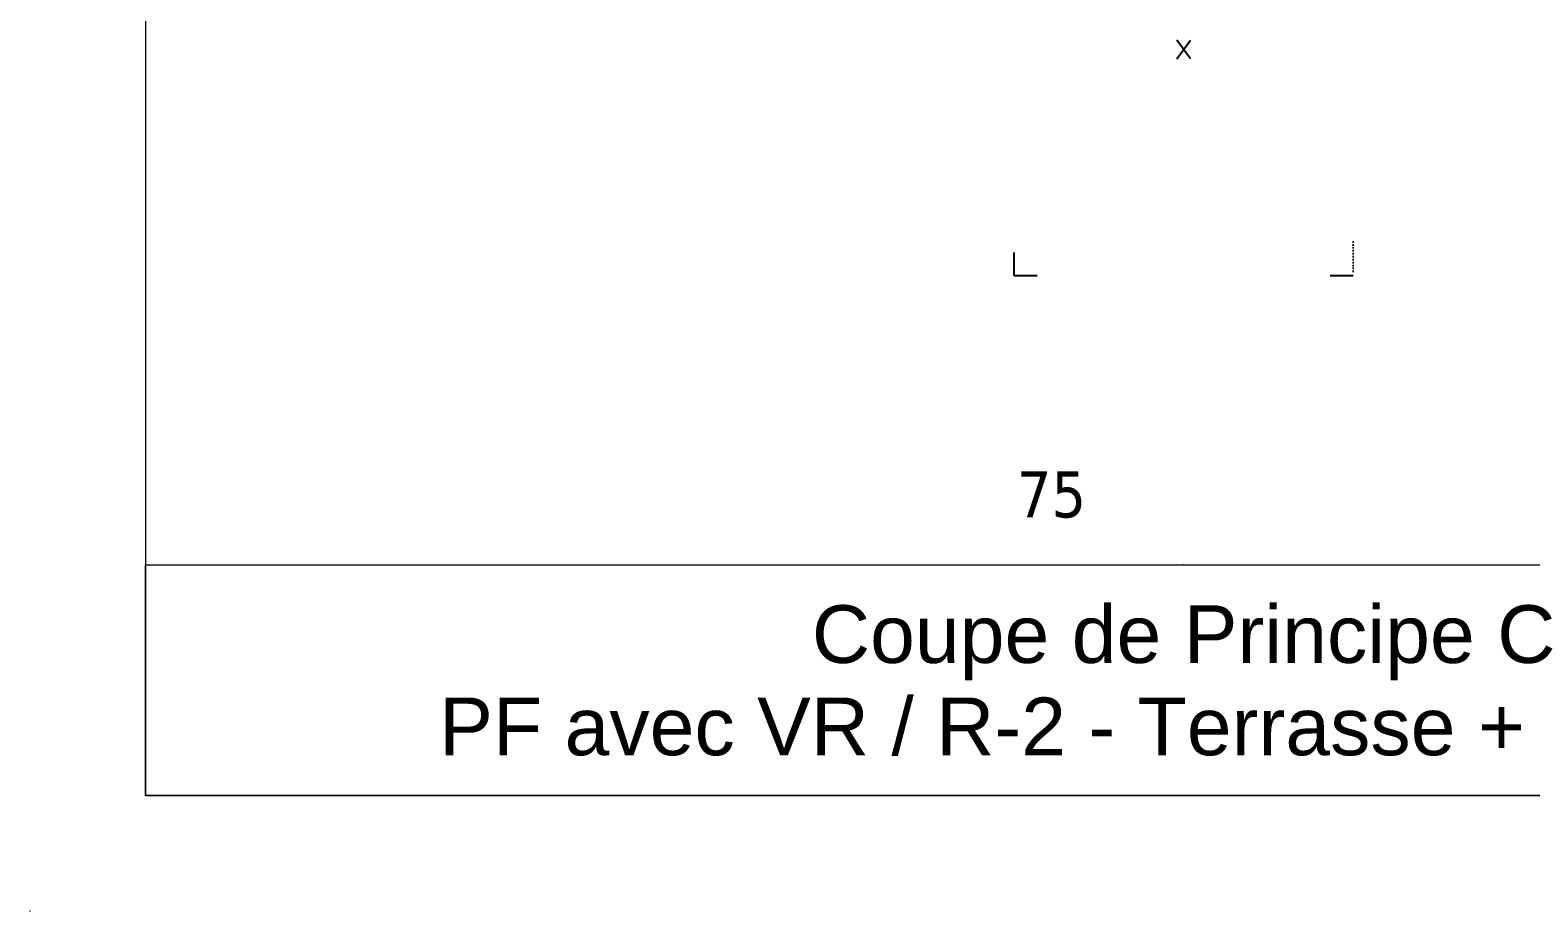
# Model space of a CAD drawing. Header units: millimetres. Extents: x -20000 to 230000, y -17405 to 25402.
# Drawn here: x 20000 to 26501, y -10000 to -6182 of the extents above; entities that cross this region are included whole.
import ezdxf
from ezdxf.enums import TextEntityAlignment as Align

# ---------------------------------------------------------------- set-up
doc = ezdxf.new("R2010")
doc.units = ezdxf.units.MM
doc.header["$PDMODE"] = 35
doc.header["$PDSIZE"] = 0.5
doc.linetypes.add('POINTILLE', pattern=[6.35, 0, -6.35])
doc.layers.get('0').update_dxf_attribs({"lineweight": 13})
doc.layers.get('Defpoints').update_dxf_attribs({"true_color": 0xc2a584})
doc.layers.add('0 - 1 (validé)', color=3, linetype='Continuous', lineweight=13)
doc.layers.add('1 - Texte', color=7, linetype='Continuous', lineweight=13)
for name, color, linetype, lineweight, plot in [('0 - Trame', 1, 'Continuous', 0, False), ('Intouchable', 252, 'Continuous', 13, False), ('Non visible', 163, 'Continuous', 25, False)]:
    doc.layers.add(name, color=color, linetype=linetype, lineweight=lineweight, plot=plot)
doc.styles.get("Standard").update_dxf_attribs({"font": 'ARIALUNI.TTF'})
doc.styles.add('Texte Poralu', font='tahomabd.ttf')

# ---------------------------------------------------------------- blocks, each defined once
blk = doc.blocks.new('Cadre Coupe_Elev')
for p in [(2000, 1500), (3500, 1500), (5000, 1500), (6500, 1500), (2000, 500), (3500, 500), (5000, 500), (6500, 500)]:
    blk.add_point(p)
at = {"layer": '0 - Trame'}
for points in [[(500, 500), (9500, 500), (9500, 9500), (500, 9500)], [(500, 1500), (9500, 1500), (9500, 500), (500, 500)]]:
    blk.add_lwpolyline(points, close=True, dxfattribs=at)
for p in [(0, 0), (10000, 0)]:
    blk.add_point(p, dxfattribs=at)
at = {"layer": 'Defpoints'}
for p in [(5000, 3733.5), (5000, 1200), (5000, 1000), (5000, 800)]:
    blk.add_point(p, dxfattribs=at)
at = {"color": 7}
blk.add_attdef('REPERE_1', text='', height=300, dxfattribs=at).set_placement((1000, 9000), align=Align.MIDDLE_CENTER)
at = {"layer": '1 - Texte', "color": 7}
for tag, p in [('DEFINITION1', (5000, 1200)), ('DEFINITION2', (5000, 800))]:
    blk.add_attdef(tag, text='', height=250, dxfattribs=at).set_placement(p, align=Align.MIDDLE_CENTER)
at = {"layer": 'Non visible', "style": 'Texte Poralu'}
for p in [(5447.1, 4905.8), (5447.1, 4605.8)]:
    blk.add_attdef('REPERE_2', text='', height=35, dxfattribs=at).set_placement(p, align=Align.MIDDLE_LEFT)
blk = doc.blocks.new('Cadre centrage dessin')
at = {"layer": 'Defpoints'}
for p, q in [((-682.5, 906.5), (-582.5, 906.5)), ((-682.5, 806.5), (-682.5, 906.5)), ((582.5, 906.5), (682.5, 906.5)), ((682.5, 906.5), (682.5, 806.5)), ((-30.1, -39.9), (30.1, 39.9)), ((30.1, -39.9), (-30.1, 39.9)), ((-682.5, -906.5), (-682.5, -806.5)), ((682.5, -806.5), (682.5, -906.5)), ((-582.5, -906.5), (-682.5, -906.5)), ((682.5, -906.5), (582.5, -906.5)), ((-735, -1016.5), (-635, -1016.5)), ((-735, -1116.5), (-735, -1016.5)), ((635, -1016.5), (735, -1016.5)), ((735, -1016.5), (735, -1116.5)), ((-30, -2036.5), (30, -1956.5)), ((30, -2036.5), (-30, -1956.5)), ((-735, -2976.5), (-735, -2876.5)), ((-635, -2976.5), (-735, -2976.5)), ((735, -2976.5), (635, -2976.5))]:
    blk.add_line(p, q, dxfattribs=at)
at = {"layer": 'Defpoints', "linetype": 'POINTILLE', "ltscale": 2}
for p, q in [((682.5, -906.5), (682.5, -906.5)), ((682.5, -906.5), (682.5, -906.5)), ((735, -2829.5), (735, -2829.5)), ((735, -2829.5), (735, -2976.5))]:
    blk.add_line(p, q, dxfattribs=at)
blk = doc.blocks.new('Rep coupe')
at = {"style": 'Texte Poralu'}
blk.add_attdef('REPERE', text='', height=30, dxfattribs=at).set_placement((-5222.9, -3194.2), align=Align.MIDDLE_LEFT)

msp = doc.modelspace()

# ---------------------------------------------------------------- block references
at = {"layer": '0 - 1 (validé)'}
msp.add_blockref('Cadre Coupe_Elev', (10000, -10000), dxfattribs=at)
ref = msp.add_blockref('Cadre Coupe_Elev', (20000, -10000), dxfattribs=at)
ref.add_attrib('DEFINITION1', 'Coupe de Principe C', dxfattribs={"layer": '1 - Texte', "color": 7, "height": 250}).set_placement((25000, -8800), align=Align.MIDDLE_CENTER)
ref.add_attrib('DEFINITION2', 'PF avec VR / R-2 - Terrasse + Etanchéité', dxfattribs={"layer": '1 - Texte', "color": 7, "height": 250}).set_placement((25000, -9200), align=Align.MIDDLE_CENTER)
at = {"layer": 'Intouchable'}
msp.add_blockref('Cadre centrage dessin', (25000, -4270), dxfattribs=at)
at = {"layer": 'Non visible'}
ref = msp.add_blockref('Rep coupe', (29500, -9500), dxfattribs=at)
ref.add_attrib('REPERE', '75', dxfattribs={"layer": '0', "height": 200, "style": 'Texte Poralu'}).set_placement((24277.12, -8194.2), align=Align.MIDDLE_LEFT)

doc.saveas('drawing.dxf')
